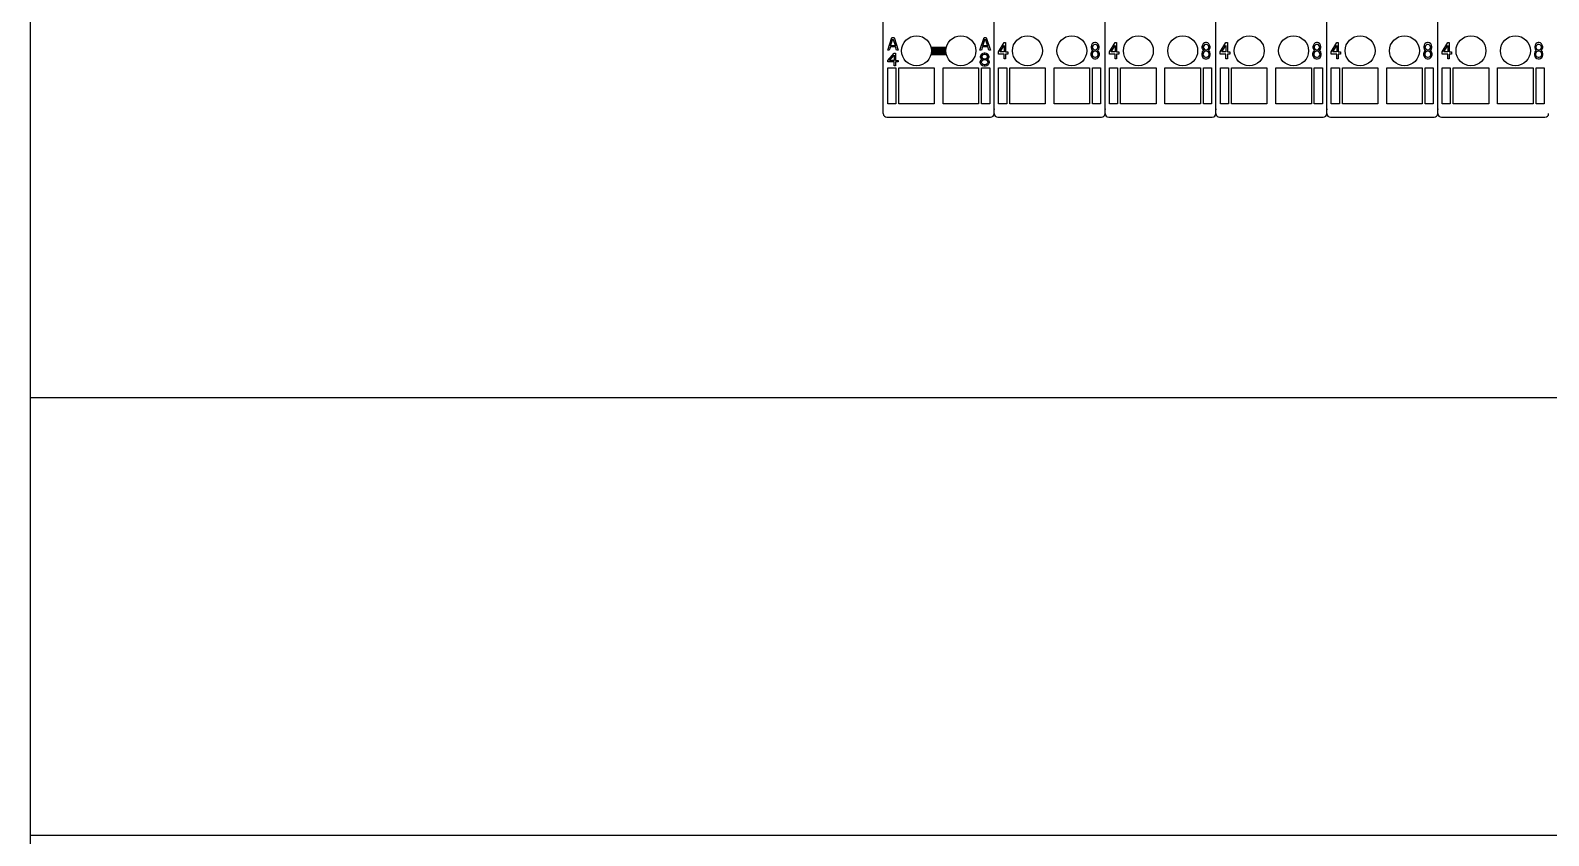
# Model space of a CAD drawing. Extents: x 10 to 656, y -396 to 292.
# Drawn here: x 238.17 to 279.74, y 71.81 to 93.87 of the extents above; entities that cross this region are included whole.
import ezdxf

# ---------------------------------------------------------------- set-up
doc = ezdxf.new("R2010")
doc.units = 0
doc.header["$LTSCALE"] = 5
doc.header["$MEASUREMENT"] = 0
doc.layers.get('0').update_dxf_attribs({"linetype": 'CONTINUOUS'})

msp = doc.modelspace()

# ---------------------------------------------------------------- linework, layer by layer
at = {"color": 3}
msp.add_line((238.166, 46.338), (238.166, 196.338), dxfattribs=at)
at = {"color": 7, "linetype": 'Continuous'}
for p, q in [((261.521, 91.589), (261.521, 118.109)), ((264.558, 91.589), (264.558, 118.109)), ((264.558, 91.589), (264.558, 118.109)), ((267.595, 91.589), (267.595, 118.109)), ((267.595, 91.589), (267.595, 118.109)), ((270.631, 91.589), (270.631, 118.109)), ((270.631, 91.589), (270.631, 118.109)), ((273.668, 91.589), (273.668, 118.109)), ((273.668, 91.589), (273.668, 118.109)), ((276.704, 91.589), (276.704, 118.109)), ((276.704, 91.589), (276.704, 118.109)), ((261.644, 93.326), (261.758, 93.67)), ((261.723, 93.443), (261.787, 93.64)), ((261.758, 93.67), (261.816, 93.67)), ((261.787, 93.64), (261.852, 93.443)), ((261.816, 93.67), (261.93, 93.326)), ((264.168, 93.326), (264.283, 93.67)), ((264.247, 93.443), (264.312, 93.64)), ((264.283, 93.67), (264.34, 93.67)), ((264.312, 93.64), (264.376, 93.443)), ((264.34, 93.67), (264.455, 93.326)), ((261.687, 93.326), (261.644, 93.326)), ((261.644, 93.047), (261.816, 93.245)), ((261.715, 93.413), (261.687, 93.326)), ((261.694, 93.047), (261.816, 93.186)), ((261.859, 93.413), (261.715, 93.413)), ((261.852, 93.443), (261.723, 93.443)), ((261.816, 93.245), (261.859, 93.245)), ((261.816, 93.186), (261.816, 93.047)), ((261.887, 93.326), (261.859, 93.413)), ((261.859, 93.245), (261.859, 93.047)), ((261.93, 93.326), (261.887, 93.326)), ((262.83, 93.411), (263.25, 93.411)), ((262.83, 93.208), (263.25, 93.208)), ((262.834, 93.39), (263.245, 93.39)), ((262.834, 93.228), (263.245, 93.228)), ((262.838, 93.37), (263.242, 93.37)), ((262.838, 93.249), (263.242, 93.249)), ((262.84, 93.35), (263.239, 93.35)), ((262.84, 93.269), (263.239, 93.269)), ((262.842, 93.33), (263.238, 93.33)), ((262.842, 93.309), (263.237, 93.309)), ((262.842, 93.289), (263.238, 93.289)), ((264.211, 93.326), (264.168, 93.326)), ((264.19, 93.193), (264.176, 93.157)), ((264.176, 93.157), (264.176, 93.135)), ((264.176, 93.135), (264.19, 93.105)), ((264.211, 93.215), (264.19, 93.193)), ((264.24, 93.413), (264.211, 93.326)), ((264.247, 93.237), (264.211, 93.215)), ((264.226, 93.179), (264.211, 93.157)), ((264.211, 93.157), (264.211, 93.142)), ((264.211, 93.142), (264.226, 93.12)), ((264.254, 93.201), (264.226, 93.179)), ((264.383, 93.413), (264.24, 93.413)), ((264.376, 93.443), (264.247, 93.443)), ((264.283, 93.245), (264.247, 93.237)), ((264.283, 93.208), (264.254, 93.201)), ((264.312, 93.245), (264.283, 93.245)), ((264.312, 93.208), (264.283, 93.208)), ((264.348, 93.237), (264.312, 93.245)), ((264.34, 93.201), (264.312, 93.208)), ((264.369, 93.179), (264.34, 93.201)), ((264.383, 93.215), (264.348, 93.237)), ((264.383, 93.157), (264.369, 93.179)), ((264.369, 93.12), (264.383, 93.142)), ((264.412, 93.326), (264.383, 93.413)), ((264.405, 93.193), (264.383, 93.215)), ((264.383, 93.142), (264.383, 93.157)), ((264.419, 93.157), (264.405, 93.193)), ((264.405, 93.105), (264.419, 93.135)), ((264.455, 93.326), (264.412, 93.326)), ((264.419, 93.135), (264.419, 93.157)), ((264.676, 93.277), (264.831, 93.533)), ((264.676, 93.22), (264.676, 93.277)), ((264.831, 93.22), (264.676, 93.22)), ((264.721, 93.277), (264.831, 93.457)), ((264.831, 93.277), (264.721, 93.277)), ((264.831, 93.533), (264.87, 93.533)), ((264.831, 93.457), (264.831, 93.277)), ((264.831, 93.087), (264.831, 93.22)), ((264.87, 93.533), (264.87, 93.277)), ((264.87, 93.277), (264.935, 93.277)), ((264.87, 93.22), (264.87, 93.087)), ((264.935, 93.22), (264.87, 93.22)), ((264.935, 93.277), (264.935, 93.22)), ((267.219, 93.277), (267.206, 93.23)), ((267.206, 93.23), (267.206, 93.201)), ((267.206, 93.201), (267.219, 93.154)), ((267.226, 93.466), (267.213, 93.419)), ((267.213, 93.419), (267.213, 93.391)), ((267.213, 93.391), (267.226, 93.353)), ((267.245, 93.305), (267.219, 93.277)), ((267.219, 93.154), (267.239, 93.125)), ((267.245, 93.495), (267.226, 93.466)), ((267.226, 93.353), (267.245, 93.324)), ((267.258, 93.267), (267.239, 93.23)), ((267.239, 93.23), (267.239, 93.201)), ((267.239, 93.201), (267.258, 93.163)), ((267.277, 93.523), (267.245, 93.495)), ((267.258, 93.447), (267.245, 93.419)), ((267.245, 93.419), (267.245, 93.4)), ((267.245, 93.4), (267.258, 93.372)), ((267.245, 93.324), (267.258, 93.315)), ((267.258, 93.315), (267.245, 93.305)), ((267.284, 93.476), (267.258, 93.447)), ((267.258, 93.372), (267.284, 93.343)), ((267.284, 93.286), (267.258, 93.267)), ((267.258, 93.163), (267.284, 93.144)), ((267.31, 93.533), (267.277, 93.523)), ((267.31, 93.485), (267.284, 93.476)), ((267.284, 93.343), (267.31, 93.334)), ((267.31, 93.296), (267.284, 93.286)), ((267.284, 93.144), (267.31, 93.135)), ((267.336, 93.533), (267.31, 93.533)), ((267.336, 93.485), (267.31, 93.485)), ((267.31, 93.334), (267.336, 93.334)), ((267.336, 93.296), (267.31, 93.296)), ((267.31, 93.135), (267.336, 93.135)), ((267.368, 93.523), (267.336, 93.533)), ((267.362, 93.476), (267.336, 93.485)), ((267.336, 93.334), (267.362, 93.343)), ((267.362, 93.286), (267.336, 93.296)), ((267.336, 93.135), (267.362, 93.144)), ((267.388, 93.447), (267.362, 93.476)), ((267.362, 93.343), (267.388, 93.372)), ((267.388, 93.267), (267.362, 93.286)), ((267.362, 93.144), (267.388, 93.163)), ((267.401, 93.495), (267.368, 93.523)), ((267.401, 93.419), (267.388, 93.447)), ((267.388, 93.372), (267.401, 93.4)), ((267.388, 93.315), (267.401, 93.324)), ((267.401, 93.305), (267.388, 93.315)), ((267.407, 93.23), (267.388, 93.267)), ((267.388, 93.163), (267.407, 93.201)), ((267.42, 93.466), (267.401, 93.495)), ((267.401, 93.4), (267.401, 93.419)), ((267.401, 93.324), (267.42, 93.353)), ((267.427, 93.277), (267.401, 93.305)), ((267.407, 93.201), (267.407, 93.23)), ((267.407, 93.125), (267.427, 93.154)), ((267.433, 93.419), (267.42, 93.466)), ((267.42, 93.353), (267.433, 93.391)), ((267.44, 93.23), (267.427, 93.277)), ((267.427, 93.154), (267.44, 93.201)), ((267.433, 93.391), (267.433, 93.419)), ((267.44, 93.201), (267.44, 93.23)), ((267.712, 93.277), (267.868, 93.533)), ((267.712, 93.22), (267.712, 93.277)), ((267.868, 93.22), (267.712, 93.22)), ((267.758, 93.277), (267.868, 93.457)), ((267.868, 93.277), (267.758, 93.277)), ((267.868, 93.533), (267.907, 93.533)), ((267.868, 93.457), (267.868, 93.277)), ((267.868, 93.087), (267.868, 93.22)), ((267.907, 93.533), (267.907, 93.277)), ((267.907, 93.277), (267.972, 93.277)), ((267.907, 93.22), (267.907, 93.087)), ((267.972, 93.22), (267.907, 93.22)), ((267.972, 93.277), (267.972, 93.22)), ((270.256, 93.277), (270.243, 93.23)), ((270.243, 93.23), (270.243, 93.201)), ((270.243, 93.201), (270.256, 93.154)), ((270.262, 93.466), (270.249, 93.419)), ((270.249, 93.419), (270.249, 93.391)), ((270.249, 93.391), (270.262, 93.353)), ((270.282, 93.305), (270.256, 93.277)), ((270.256, 93.154), (270.275, 93.125)), ((270.282, 93.495), (270.262, 93.466)), ((270.262, 93.353), (270.282, 93.324)), ((270.295, 93.267), (270.275, 93.23)), ((270.275, 93.23), (270.275, 93.201)), ((270.275, 93.201), (270.295, 93.163)), ((270.314, 93.523), (270.282, 93.495)), ((270.295, 93.447), (270.282, 93.419)), ((270.282, 93.419), (270.282, 93.4)), ((270.282, 93.4), (270.295, 93.372)), ((270.282, 93.324), (270.295, 93.315)), ((270.295, 93.315), (270.282, 93.305)), ((270.321, 93.476), (270.295, 93.447)), ((270.295, 93.372), (270.321, 93.343)), ((270.321, 93.286), (270.295, 93.267)), ((270.295, 93.163), (270.321, 93.144)), ((270.347, 93.533), (270.314, 93.523)), ((270.347, 93.485), (270.321, 93.476)), ((270.321, 93.343), (270.347, 93.334)), ((270.347, 93.296), (270.321, 93.286)), ((270.321, 93.144), (270.347, 93.135)), ((270.373, 93.533), (270.347, 93.533)), ((270.373, 93.485), (270.347, 93.485)), ((270.347, 93.334), (270.373, 93.334)), ((270.373, 93.296), (270.347, 93.296)), ((270.347, 93.135), (270.373, 93.135)), ((270.405, 93.523), (270.373, 93.533)), ((270.399, 93.476), (270.373, 93.485)), ((270.373, 93.334), (270.399, 93.343)), ((270.399, 93.286), (270.373, 93.296)), ((270.373, 93.135), (270.399, 93.144)), ((270.425, 93.447), (270.399, 93.476)), ((270.399, 93.343), (270.425, 93.372)), ((270.425, 93.267), (270.399, 93.286)), ((270.399, 93.144), (270.425, 93.163)), ((270.437, 93.495), (270.405, 93.523)), ((270.437, 93.419), (270.425, 93.447)), ((270.425, 93.372), (270.437, 93.4)), ((270.425, 93.315), (270.437, 93.324)), ((270.437, 93.305), (270.425, 93.315)), ((270.444, 93.23), (270.425, 93.267)), ((270.425, 93.163), (270.444, 93.201)), ((270.457, 93.466), (270.437, 93.495)), ((270.437, 93.4), (270.437, 93.419)), ((270.437, 93.324), (270.457, 93.353)), ((270.463, 93.277), (270.437, 93.305)), ((270.444, 93.201), (270.444, 93.23)), ((270.444, 93.125), (270.463, 93.154)), ((270.47, 93.419), (270.457, 93.466)), ((270.457, 93.353), (270.47, 93.391)), ((270.476, 93.23), (270.463, 93.277)), ((270.463, 93.154), (270.476, 93.201)), ((270.47, 93.391), (270.47, 93.419)), ((270.476, 93.201), (270.476, 93.23)), ((270.749, 93.277), (270.905, 93.533)), ((270.749, 93.22), (270.749, 93.277)), ((270.905, 93.22), (270.749, 93.22)), ((270.794, 93.277), (270.905, 93.457)), ((270.905, 93.277), (270.794, 93.277)), ((270.905, 93.533), (270.944, 93.533)), ((270.905, 93.457), (270.905, 93.277)), ((270.905, 93.087), (270.905, 93.22)), ((270.944, 93.533), (270.944, 93.277)), ((270.944, 93.277), (271.009, 93.277)), ((270.944, 93.22), (270.944, 93.087)), ((271.009, 93.22), (270.944, 93.22)), ((271.009, 93.277), (271.009, 93.22)), ((273.292, 93.277), (273.279, 93.23)), ((273.279, 93.23), (273.279, 93.201)), ((273.279, 93.201), (273.292, 93.154)), ((273.299, 93.466), (273.286, 93.419)), ((273.286, 93.419), (273.286, 93.391)), ((273.286, 93.391), (273.299, 93.353)), ((273.318, 93.305), (273.292, 93.277)), ((273.292, 93.154), (273.312, 93.125)), ((273.318, 93.495), (273.299, 93.466)), ((273.299, 93.353), (273.318, 93.324)), ((273.331, 93.267), (273.312, 93.23)), ((273.312, 93.23), (273.312, 93.201)), ((273.312, 93.201), (273.331, 93.163)), ((273.351, 93.523), (273.318, 93.495)), ((273.331, 93.447), (273.318, 93.419)), ((273.318, 93.419), (273.318, 93.4)), ((273.318, 93.4), (273.331, 93.372)), ((273.318, 93.324), (273.331, 93.315)), ((273.331, 93.315), (273.318, 93.305)), ((273.357, 93.476), (273.331, 93.447)), ((273.331, 93.372), (273.357, 93.343)), ((273.357, 93.286), (273.331, 93.267)), ((273.331, 93.163), (273.357, 93.144)), ((273.383, 93.533), (273.351, 93.523)), ((273.383, 93.485), (273.357, 93.476)), ((273.357, 93.343), (273.383, 93.334)), ((273.383, 93.296), (273.357, 93.286)), ((273.357, 93.144), (273.383, 93.135)), ((273.409, 93.533), (273.383, 93.533)), ((273.409, 93.485), (273.383, 93.485)), ((273.383, 93.334), (273.409, 93.334)), ((273.409, 93.296), (273.383, 93.296)), ((273.383, 93.135), (273.409, 93.135)), ((273.442, 93.523), (273.409, 93.533)), ((273.435, 93.476), (273.409, 93.485)), ((273.409, 93.334), (273.435, 93.343)), ((273.435, 93.286), (273.409, 93.296)), ((273.409, 93.135), (273.435, 93.144)), ((273.461, 93.447), (273.435, 93.476)), ((273.435, 93.343), (273.461, 93.372)), ((273.461, 93.267), (273.435, 93.286)), ((273.435, 93.144), (273.461, 93.163)), ((273.474, 93.495), (273.442, 93.523)), ((273.474, 93.419), (273.461, 93.447)), ((273.461, 93.372), (273.474, 93.4)), ((273.461, 93.315), (273.474, 93.324)), ((273.474, 93.305), (273.461, 93.315)), ((273.481, 93.23), (273.461, 93.267)), ((273.461, 93.163), (273.481, 93.201)), ((273.494, 93.466), (273.474, 93.495)), ((273.474, 93.4), (273.474, 93.419)), ((273.474, 93.324), (273.494, 93.353)), ((273.5, 93.277), (273.474, 93.305)), ((273.481, 93.201), (273.481, 93.23)), ((273.481, 93.125), (273.5, 93.154)), ((273.507, 93.419), (273.494, 93.466)), ((273.494, 93.353), (273.507, 93.391)), ((273.513, 93.23), (273.5, 93.277)), ((273.5, 93.154), (273.513, 93.201)), ((273.507, 93.391), (273.507, 93.419)), ((273.513, 93.201), (273.513, 93.23)), ((273.785, 93.277), (273.941, 93.533)), ((273.785, 93.22), (273.785, 93.277)), ((273.941, 93.22), (273.785, 93.22)), ((273.831, 93.277), (273.941, 93.457)), ((273.941, 93.277), (273.831, 93.277)), ((273.941, 93.533), (273.98, 93.533)), ((273.941, 93.457), (273.941, 93.277)), ((273.941, 93.087), (273.941, 93.22)), ((273.98, 93.533), (273.98, 93.277)), ((273.98, 93.277), (274.045, 93.277)), ((273.98, 93.22), (273.98, 93.087)), ((274.045, 93.22), (273.98, 93.22)), ((274.045, 93.277), (274.045, 93.22)), ((276.329, 93.277), (276.316, 93.23)), ((276.316, 93.23), (276.316, 93.201)), ((276.316, 93.201), (276.329, 93.154)), ((276.335, 93.466), (276.322, 93.419)), ((276.322, 93.419), (276.322, 93.391)), ((276.322, 93.391), (276.335, 93.353)), ((276.355, 93.305), (276.329, 93.277)), ((276.329, 93.154), (276.348, 93.125)), ((276.355, 93.495), (276.335, 93.466)), ((276.335, 93.353), (276.355, 93.324)), ((276.368, 93.267), (276.348, 93.23)), ((276.348, 93.23), (276.348, 93.201)), ((276.348, 93.201), (276.368, 93.163)), ((276.387, 93.523), (276.355, 93.495)), ((276.368, 93.447), (276.355, 93.419)), ((276.355, 93.419), (276.355, 93.4)), ((276.355, 93.4), (276.368, 93.372)), ((276.355, 93.324), (276.368, 93.315)), ((276.368, 93.315), (276.355, 93.305)), ((276.394, 93.476), (276.368, 93.447)), ((276.368, 93.372), (276.394, 93.343)), ((276.394, 93.286), (276.368, 93.267)), ((276.368, 93.163), (276.394, 93.144)), ((276.42, 93.533), (276.387, 93.523)), ((276.42, 93.485), (276.394, 93.476)), ((276.394, 93.343), (276.42, 93.334)), ((276.42, 93.296), (276.394, 93.286)), ((276.394, 93.144), (276.42, 93.135)), ((276.446, 93.533), (276.42, 93.533)), ((276.446, 93.485), (276.42, 93.485)), ((276.42, 93.334), (276.446, 93.334)), ((276.446, 93.296), (276.42, 93.296)), ((276.42, 93.135), (276.446, 93.135)), ((276.478, 93.523), (276.446, 93.533)), ((276.472, 93.476), (276.446, 93.485)), ((276.446, 93.334), (276.472, 93.343)), ((276.472, 93.286), (276.446, 93.296)), ((276.446, 93.135), (276.472, 93.144)), ((276.498, 93.447), (276.472, 93.476)), ((276.472, 93.343), (276.498, 93.372)), ((276.498, 93.267), (276.472, 93.286)), ((276.472, 93.144), (276.498, 93.163)), ((276.511, 93.495), (276.478, 93.523)), ((276.511, 93.419), (276.498, 93.447)), ((276.498, 93.372), (276.511, 93.4)), ((276.498, 93.315), (276.511, 93.324)), ((276.511, 93.305), (276.498, 93.315)), ((276.517, 93.23), (276.498, 93.267)), ((276.498, 93.163), (276.517, 93.201)), ((276.53, 93.466), (276.511, 93.495)), ((276.511, 93.4), (276.511, 93.419)), ((276.511, 93.324), (276.53, 93.353)), ((276.537, 93.277), (276.511, 93.305)), ((276.517, 93.201), (276.517, 93.23)), ((276.517, 93.125), (276.537, 93.154)), ((276.543, 93.419), (276.53, 93.466)), ((276.53, 93.353), (276.543, 93.391)), ((276.55, 93.23), (276.537, 93.277)), ((276.537, 93.154), (276.55, 93.201)), ((276.543, 93.391), (276.543, 93.419)), ((276.55, 93.201), (276.55, 93.23)), ((276.822, 93.277), (276.978, 93.533)), ((276.822, 93.22), (276.822, 93.277)), ((276.978, 93.22), (276.822, 93.22)), ((276.867, 93.277), (276.978, 93.457)), ((276.978, 93.277), (276.867, 93.277)), ((276.978, 93.533), (277.017, 93.533)), ((276.978, 93.457), (276.978, 93.277)), ((276.978, 93.087), (276.978, 93.22)), ((277.017, 93.533), (277.017, 93.277)), ((277.017, 93.277), (277.082, 93.277)), ((277.017, 93.22), (277.017, 93.087)), ((277.082, 93.22), (277.017, 93.22)), ((277.082, 93.277), (277.082, 93.22)), ((279.365, 93.277), (279.352, 93.23)), ((279.352, 93.23), (279.352, 93.201)), ((279.352, 93.201), (279.365, 93.154)), ((279.372, 93.466), (279.359, 93.419)), ((279.359, 93.419), (279.359, 93.391)), ((279.359, 93.391), (279.372, 93.353)), ((279.391, 93.305), (279.365, 93.277)), ((279.365, 93.154), (279.385, 93.125)), ((279.391, 93.495), (279.372, 93.466)), ((279.372, 93.353), (279.391, 93.324)), ((279.404, 93.267), (279.385, 93.23)), ((279.385, 93.23), (279.385, 93.201)), ((279.385, 93.201), (279.404, 93.163)), ((279.424, 93.523), (279.391, 93.495)), ((279.404, 93.447), (279.391, 93.419)), ((279.391, 93.419), (279.391, 93.4)), ((279.391, 93.4), (279.404, 93.372)), ((279.391, 93.324), (279.404, 93.315)), ((279.404, 93.315), (279.391, 93.305)), ((279.43, 93.476), (279.404, 93.447)), ((279.404, 93.372), (279.43, 93.343)), ((279.43, 93.286), (279.404, 93.267)), ((279.404, 93.163), (279.43, 93.144)), ((279.456, 93.533), (279.424, 93.523)), ((279.456, 93.485), (279.43, 93.476)), ((279.43, 93.343), (279.456, 93.334)), ((279.456, 93.296), (279.43, 93.286)), ((279.43, 93.144), (279.456, 93.135)), ((279.482, 93.533), (279.456, 93.533)), ((279.482, 93.485), (279.456, 93.485)), ((279.456, 93.334), (279.482, 93.334)), ((279.482, 93.296), (279.456, 93.296)), ((279.456, 93.135), (279.482, 93.135)), ((279.515, 93.523), (279.482, 93.533)), ((279.508, 93.476), (279.482, 93.485)), ((279.482, 93.334), (279.508, 93.343)), ((279.508, 93.286), (279.482, 93.296)), ((279.482, 93.135), (279.508, 93.144)), ((279.534, 93.447), (279.508, 93.476)), ((279.508, 93.343), (279.534, 93.372)), ((279.534, 93.267), (279.508, 93.286)), ((279.508, 93.144), (279.534, 93.163)), ((279.547, 93.495), (279.515, 93.523)), ((279.547, 93.419), (279.534, 93.447)), ((279.534, 93.372), (279.547, 93.4)), ((279.534, 93.315), (279.547, 93.324)), ((279.547, 93.305), (279.534, 93.315)), ((279.554, 93.23), (279.534, 93.267)), ((279.534, 93.163), (279.554, 93.201)), ((279.567, 93.466), (279.547, 93.495)), ((279.547, 93.4), (279.547, 93.419)), ((279.547, 93.324), (279.567, 93.353)), ((279.573, 93.277), (279.547, 93.305)), ((279.554, 93.201), (279.554, 93.23)), ((279.554, 93.125), (279.573, 93.154)), ((279.58, 93.419), (279.567, 93.466)), ((279.567, 93.353), (279.58, 93.391)), ((279.586, 93.23), (279.573, 93.277)), ((279.573, 93.154), (279.586, 93.201)), ((279.58, 93.391), (279.58, 93.419)), ((279.586, 93.201), (279.586, 93.23)), ((261.643, 91.852), (261.643, 92.844)), ((261.643, 92.844), (261.866, 92.844)), ((261.644, 93.003), (261.644, 93.047)), ((261.816, 93.003), (261.644, 93.003)), ((261.816, 93.047), (261.694, 93.047)), ((261.816, 92.9), (261.816, 93.003)), ((261.859, 92.9), (261.816, 92.9)), ((261.859, 93.047), (261.93, 93.047)), ((261.859, 93.003), (261.859, 92.9)), ((261.93, 93.003), (261.859, 93.003)), ((261.866, 92.844), (261.866, 91.852)), ((261.93, 93.047), (261.93, 93.003)), ((261.946, 91.852), (261.946, 92.844)), ((261.946, 92.844), (262.918, 92.844)), ((262.918, 92.844), (262.918, 91.852)), ((263.161, 92.844), (264.133, 92.844)), ((263.161, 91.852), (263.161, 92.844)), ((264.133, 92.844), (264.133, 91.852)), ((264.183, 93.047), (264.168, 93.01)), ((264.168, 93.01), (264.168, 92.988)), ((264.168, 92.988), (264.183, 92.952)), ((264.211, 93.069), (264.183, 93.047)), ((264.183, 92.952), (264.204, 92.93)), ((264.19, 93.105), (264.211, 93.083)), ((264.226, 93.04), (264.204, 93.01)), ((264.204, 93.01), (264.204, 92.988)), ((264.204, 92.988), (264.226, 92.959)), ((264.204, 92.93), (264.24, 92.908)), ((264.211, 93.083), (264.226, 93.076)), ((264.226, 93.076), (264.211, 93.069)), ((264.214, 92.844), (264.437, 92.844)), ((264.214, 91.852), (264.214, 92.844)), ((264.226, 93.12), (264.254, 93.098)), ((264.254, 93.054), (264.226, 93.04)), ((264.226, 92.959), (264.254, 92.944)), ((264.24, 92.908), (264.276, 92.9)), ((264.254, 93.098), (264.283, 93.091)), ((264.283, 93.062), (264.254, 93.054)), ((264.254, 92.944), (264.283, 92.937)), ((264.276, 92.9), (264.319, 92.9)), ((264.283, 93.091), (264.312, 93.091)), ((264.312, 93.062), (264.283, 93.062)), ((264.283, 92.937), (264.312, 92.937)), ((264.312, 93.091), (264.34, 93.098)), ((264.34, 93.054), (264.312, 93.062)), ((264.312, 92.937), (264.34, 92.944)), ((264.319, 92.9), (264.355, 92.908)), ((264.34, 93.098), (264.369, 93.12)), ((264.369, 93.04), (264.34, 93.054)), ((264.34, 92.944), (264.369, 92.959)), ((264.355, 92.908), (264.391, 92.93)), ((264.369, 93.076), (264.383, 93.083)), ((264.383, 93.069), (264.369, 93.076)), ((264.391, 93.01), (264.369, 93.04)), ((264.369, 92.959), (264.391, 92.988)), ((264.383, 93.083), (264.405, 93.105)), ((264.412, 93.047), (264.383, 93.069)), ((264.391, 92.988), (264.391, 93.01)), ((264.391, 92.93), (264.412, 92.952)), ((264.426, 93.01), (264.412, 93.047)), ((264.412, 92.952), (264.426, 92.988)), ((264.426, 92.988), (264.426, 93.01)), ((264.437, 92.844), (264.437, 91.852)), ((264.679, 91.852), (264.679, 92.844)), ((264.679, 92.844), (264.902, 92.844)), ((264.87, 93.087), (264.831, 93.087)), ((264.902, 92.844), (264.902, 91.852)), ((264.983, 91.852), (264.983, 92.844)), ((264.983, 92.844), (265.955, 92.844)), ((265.955, 92.844), (265.955, 91.852)), ((266.198, 91.852), (266.198, 92.844)), ((266.198, 92.844), (267.169, 92.844)), ((267.169, 92.844), (267.169, 91.852)), ((267.239, 93.125), (267.271, 93.097)), ((267.25, 91.852), (267.25, 92.844)), ((267.25, 92.844), (267.473, 92.844)), ((267.271, 93.097), (267.303, 93.087)), ((267.303, 93.087), (267.342, 93.087)), ((267.342, 93.087), (267.375, 93.097)), ((267.375, 93.097), (267.407, 93.125)), ((267.473, 92.844), (267.473, 91.852)), ((267.716, 91.852), (267.716, 92.844)), ((267.716, 92.844), (267.939, 92.844)), ((267.907, 93.087), (267.868, 93.087)), ((267.939, 92.844), (267.939, 91.852)), ((268.02, 91.852), (268.02, 92.844)), ((268.02, 92.844), (268.991, 92.844)), ((268.991, 92.844), (268.991, 91.852)), ((269.234, 91.852), (269.234, 92.844)), ((269.234, 92.844), (270.206, 92.844)), ((270.206, 92.844), (270.206, 91.852)), ((270.275, 93.125), (270.308, 93.097)), ((270.287, 91.852), (270.287, 92.844)), ((270.287, 92.844), (270.51, 92.844)), ((270.308, 93.097), (270.34, 93.087)), ((270.34, 93.087), (270.379, 93.087)), ((270.379, 93.087), (270.412, 93.097)), ((270.412, 93.097), (270.444, 93.125)), ((270.51, 92.844), (270.51, 91.852)), ((270.753, 91.852), (270.753, 92.844)), ((270.753, 92.844), (270.975, 92.844)), ((270.944, 93.087), (270.905, 93.087)), ((270.975, 92.844), (270.975, 91.852)), ((271.056, 91.852), (271.056, 92.844)), ((271.056, 92.844), (272.028, 92.844)), ((272.028, 92.844), (272.028, 91.852)), ((272.271, 91.852), (272.271, 92.844)), ((272.271, 92.844), (273.243, 92.844)), ((273.243, 92.844), (273.243, 91.852)), ((273.312, 93.125), (273.344, 93.097)), ((273.324, 91.852), (273.324, 92.844)), ((273.324, 92.844), (273.546, 92.844)), ((273.344, 93.097), (273.377, 93.087)), ((273.377, 93.087), (273.416, 93.087)), ((273.416, 93.087), (273.448, 93.097)), ((273.448, 93.097), (273.481, 93.125)), ((273.546, 92.844), (273.546, 91.852)), ((273.789, 91.852), (273.789, 92.844)), ((273.789, 92.844), (274.012, 92.844)), ((273.98, 93.087), (273.941, 93.087)), ((274.012, 92.844), (274.012, 91.852)), ((274.093, 91.852), (274.093, 92.844)), ((274.093, 92.844), (275.065, 92.844)), ((275.065, 92.844), (275.065, 91.852)), ((275.308, 91.852), (275.308, 92.844)), ((275.308, 92.844), (276.279, 92.844)), ((276.279, 92.844), (276.279, 91.852)), ((276.348, 93.125), (276.381, 93.097)), ((276.36, 91.852), (276.36, 92.844)), ((276.36, 92.844), (276.583, 92.844)), ((276.381, 93.097), (276.413, 93.087)), ((276.413, 93.087), (276.452, 93.087)), ((276.452, 93.087), (276.485, 93.097)), ((276.485, 93.097), (276.517, 93.125)), ((276.583, 92.844), (276.583, 91.852)), ((276.826, 91.852), (276.826, 92.844)), ((276.826, 92.844), (277.049, 92.844)), ((277.017, 93.087), (276.978, 93.087)), ((277.049, 92.844), (277.049, 91.852)), ((277.13, 91.852), (277.13, 92.844)), ((277.13, 92.844), (278.101, 92.844)), ((278.101, 92.844), (278.101, 91.852)), ((278.344, 91.852), (278.344, 92.844)), ((278.344, 92.844), (279.316, 92.844)), ((279.316, 92.844), (279.316, 91.852)), ((279.385, 93.125), (279.417, 93.097)), ((279.397, 91.852), (279.397, 92.844)), ((279.397, 92.844), (279.62, 92.844)), ((279.417, 93.097), (279.45, 93.087)), ((279.45, 93.087), (279.489, 93.087)), ((279.489, 93.087), (279.521, 93.097)), ((279.521, 93.097), (279.554, 93.125)), ((279.62, 92.844), (279.62, 91.852)), ((261.623, 91.488), (264.457, 91.488)), ((261.866, 91.852), (261.643, 91.852)), ((262.918, 91.852), (261.946, 91.852)), ((264.133, 91.852), (263.161, 91.852)), ((264.437, 91.852), (264.214, 91.852)), ((264.558, 91.721), (264.562, 91.699)), ((264.659, 91.488), (267.493, 91.488)), ((264.902, 91.852), (264.679, 91.852)), ((265.955, 91.852), (264.983, 91.852)), ((267.169, 91.852), (266.198, 91.852)), ((267.473, 91.852), (267.25, 91.852)), ((267.595, 91.721), (267.598, 91.699)), ((267.696, 91.488), (270.53, 91.488)), ((267.939, 91.852), (267.716, 91.852)), ((268.991, 91.852), (268.02, 91.852)), ((270.206, 91.852), (269.234, 91.852)), ((270.51, 91.852), (270.287, 91.852)), ((270.631, 91.721), (270.635, 91.699)), ((270.732, 91.488), (273.567, 91.488)), ((270.975, 91.852), (270.753, 91.852)), ((272.028, 91.852), (271.056, 91.852)), ((273.243, 91.852), (272.271, 91.852)), ((273.546, 91.852), (273.324, 91.852)), ((273.668, 91.721), (273.672, 91.699)), ((273.769, 91.488), (276.603, 91.488)), ((274.012, 91.852), (273.789, 91.852)), ((275.065, 91.852), (274.093, 91.852)), ((276.279, 91.852), (275.308, 91.852)), ((276.583, 91.852), (276.36, 91.852)), ((276.704, 91.721), (276.708, 91.699)), ((276.806, 91.488), (279.64, 91.488)), ((277.049, 91.852), (276.826, 91.852)), ((278.101, 91.852), (277.13, 91.852)), ((279.316, 91.852), (278.344, 91.852)), ((279.62, 91.852), (279.397, 91.852))]:
    msp.add_line(p, q, dxfattribs=at)
for p, q in [((238.166, 83.808), (380.166, 83.808)), ((388.166, 71.808), (238.166, 71.808))]:
    msp.add_line(p, q)
for centre in [(262.432, 93.31), (263.647, 93.31), (265.469, 93.31), (266.684, 93.31), (268.506, 93.31), (269.72, 93.31), (271.542, 93.31), (272.757, 93.31), (274.579, 93.31), (275.793, 93.31), (277.615, 93.31), (278.83, 93.31)]:
    msp.add_circle(centre, 0.41, dxfattribs=at)
for centre, start, end in [((261.623, 91.589), 180, 270), ((264.457, 91.589), 270, 0), ((264.659, 91.589), 180, 270), ((267.493, 91.589), 270, 0), ((267.696, 91.589), 180, 270), ((270.53, 91.589), 270, 0), ((270.732, 91.589), 180, 270), ((273.567, 91.589), 270, 0), ((273.769, 91.589), 180, 270), ((276.603, 91.589), 270, 0), ((276.806, 91.589), 180, 270), ((279.64, 91.589), 270, 0)]:
    msp.add_arc(centre, 0.101, start, end, dxfattribs=at)

doc.saveas('drawing.dxf')
